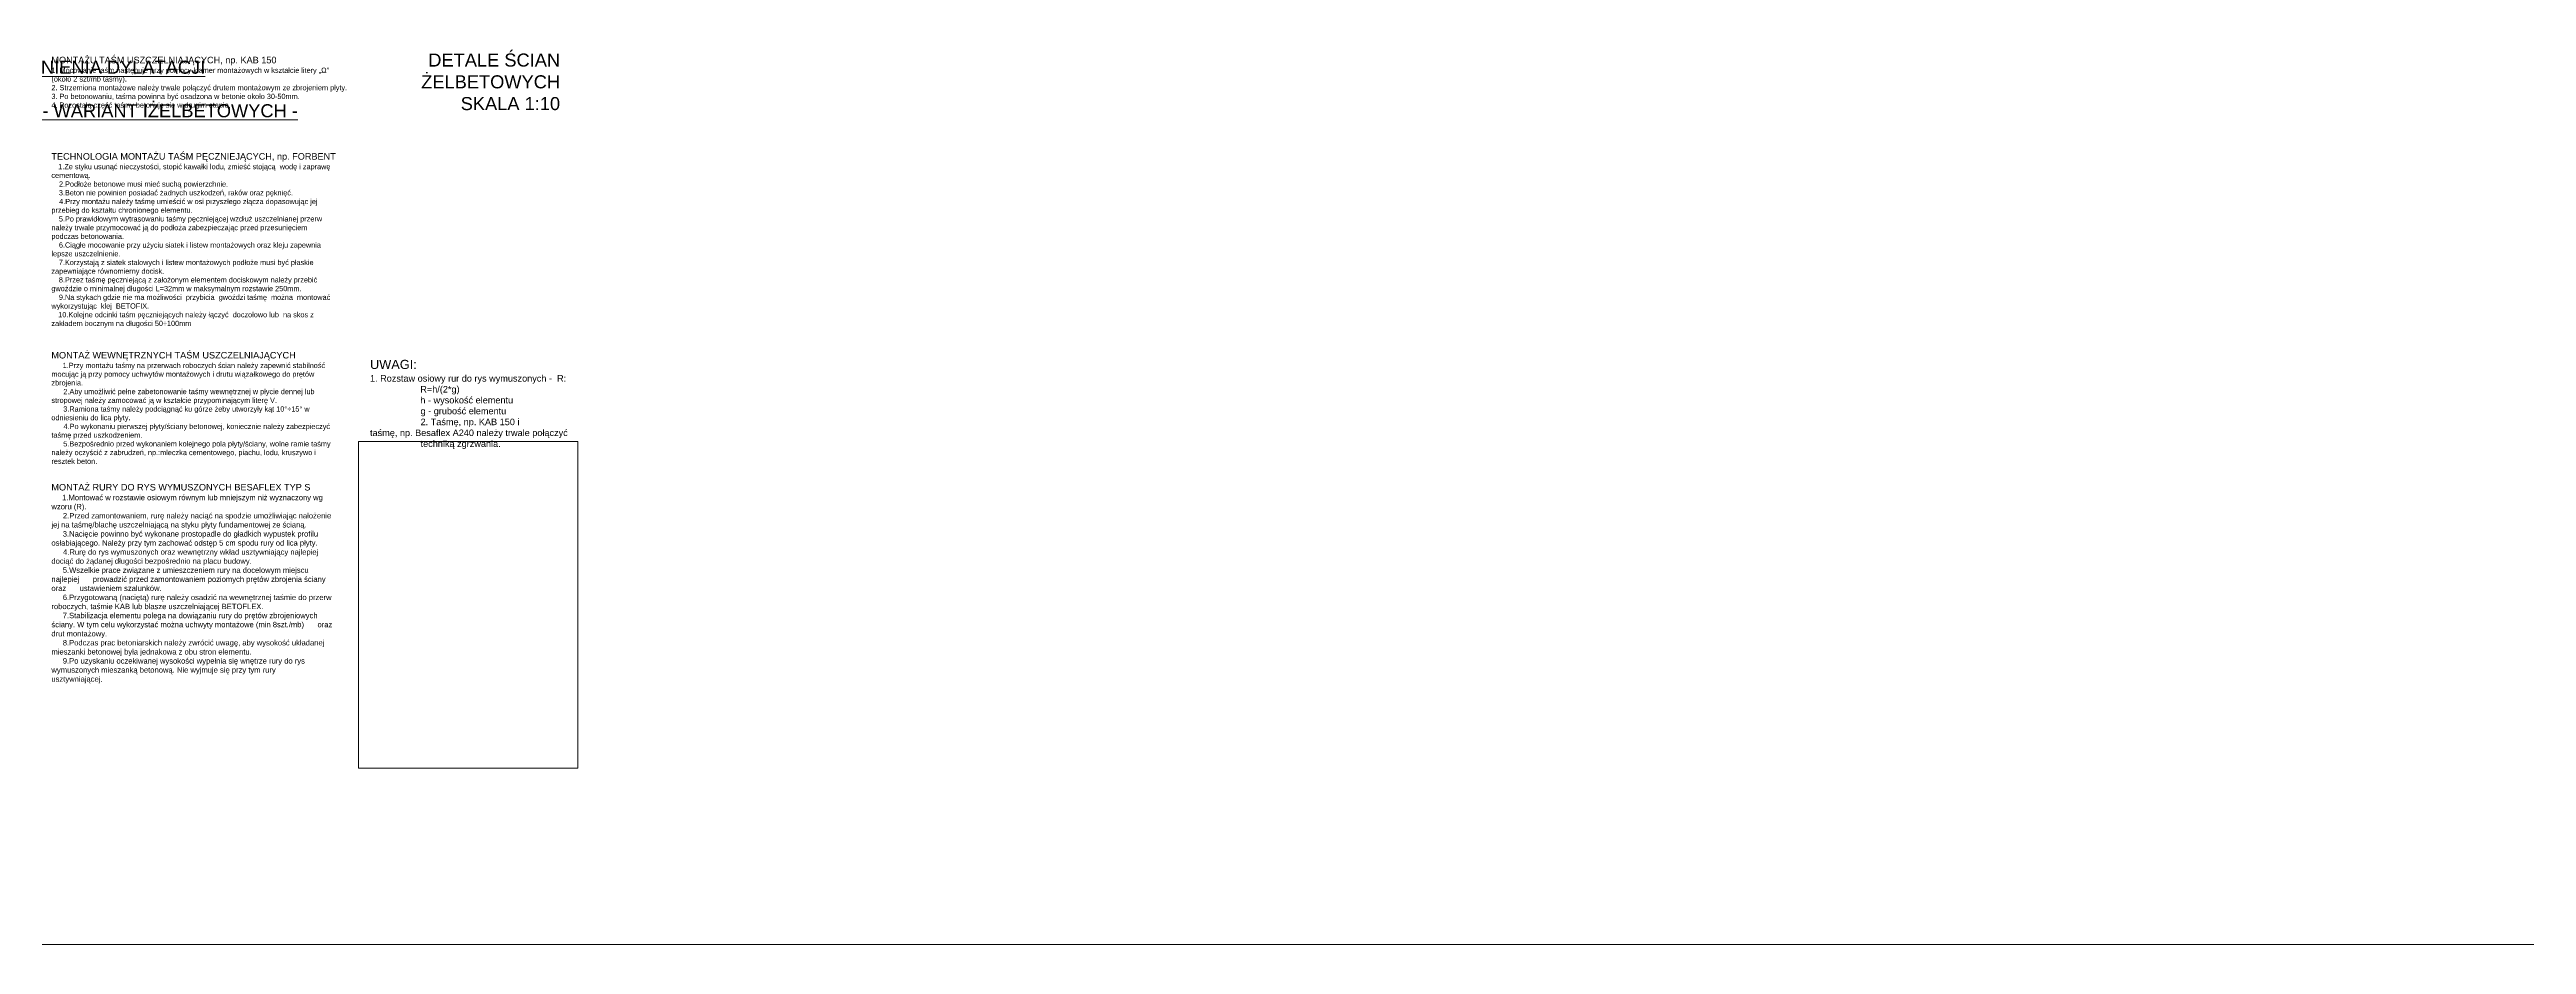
# Model space of a CAD drawing. Header units: millimetres. Extents: x 647 to 146539, y -131215 to 59.
# Drawn here: x 115060 to 124541, y -9427 to -6001 of the extents above; entities that cross this region are included whole.
import ezdxf

# ---------------------------------------------------------------- set-up
doc = ezdxf.new("R2010")
doc.units = ezdxf.units.MM
for name, color, linetype, lineweight in [('G-Cienka', 4, 'Continuous', 9), ('G-Elementy konstrukcyjne', 1, 'Continuous', 40), ('G-Obrys', 3, 'Continuous', 20), ('G-Opisy', 2, 'Continuous', 18)]:
    doc.layers.add(name, color=color, linetype=linetype, lineweight=lineweight)
doc.styles.add('Arial-GG', font='arial.ttf')

msp = doc.modelspace()

# ---------------------------------------------------------------- linework, layer by layer
at = {"layer": 'G-Cienka', "ltscale": 2}
msp.add_line((103895.11, -9426.58), (125538.61, -9426.58), dxfattribs=at)
at = {"layer": 'G-Obrys', "ltscale": 2}
msp.add_lwpolyline([(116242.37, -7501.53), (117082.37, -7501.53), (117082.37, -8751.49), (116242.37, -8751.49)], close=True, dxfattribs=at)

# ---------------------------------------------------------------- texts
at = {"layer": 'G-Elementy konstrukcyjne', "insert": (117013.86, -6016.17), "char_height": 50, "width": 960.7518, "attachment_point": 3, "style": 'Arial-GG'}
msp.add_mtext('{\\C2;DETALE ŚCIAN ŻELBETOWYCH\\PSKALA 1:10}', dxfattribs=at)
at = {"layer": 'G-Opisy', "attachment_point": 1, "style": 'Arial-GG'}
for s, insert, char_height, width in [('{\\fArial|b0|i0|c0|p34;\\W9.23469;        }{\\LDETAL USZCZELNIENIA DYLATACJI PIONOWYCHUSZCZELNIENIA DYLATACJI PIONOWYCHUSZCZELNIENIA DYLATACJI PIONOWYCHUSZCZELNIENIA DYLATACJI PIONOWYCH}\\P{\\fArial|b0|i0|c0|p34;\\W9.55229;         }{\\LŚCIAN ŻELBETOWYCH - WARIANT IŻELBETOWYCH - WARIANT IŻELBETOWYCH - WARIANT IŻELBETOWYCH - WARIANT I}\\P{\\fArial|b0|i0|c0|p34;\\W9.78843;           }{\\LSKALA 1:51:51:51:5}', (111625.79, -6043.56), 50, 4527.4411), ('{\\C2;MONTAŻU TAŚM USZCZELNIAJĄCYCH, np. KAB 150}\\P{\\H0.80000x;\\C2;1. Mocowanie taśm następuje przy pomocy klamer montażowych w kształcie litery „Ω” }{\\H0.80000x;\\C2;(około 2 szt/mb taśmy). }\\P{\\H0.80000x;\\C2;2. Strzemiona montażowe należy trwale połączyć drutem montażowym ze zbrojeniem }{\\H0.80000x;\\C2;płyty. }\\P{\\H0.80000x;\\C2;3. Po betonowaniu, taśma powinna być osadzona w betonie około 30-50mm. }\\P{\\H0.80000x;\\C2;4. Pozostałą część taśmy betonuje się w drugim etapie. }', (115066.71, -6028.61), 25, 1095.2318), ('TECHNOLOGIA MONTAŻU TAŚM PĘCZNIEJĄCYCH, np. FORBENT\\P{\\fArial|b0|i0|c0|p34;\\W2.69982; }{\\H0.80000x;1.Ze styku usunąć nieczystości, stopić kawałki lodu, zmieść stojącą  wodę i zaprawę }{\\fArial|b0|i0|c0|p34;\\W2.69982; }{\\H0.80000x;cementową.}\\P{\\fArial|b0|i0|c0|p34;\\W2.98629; }{\\H0.80000x;2.Podłoże betonowe musi mieć suchą powierzchnie. }\\P{\\fArial|b0|i0|c0|p34;\\W2.94060; }{\\H0.80000x;3.Beton nie powinien posiadać żadnych uszkodzeń, raków oraz pęknięć.}\\P{\\fArial|b0|i0|c0|p34;\\W3.04605; }{\\H0.80000x;4.Przy montażu należy taśmę umieścić w osi przyszłego złącza dopasowując jej }{\\fArial|b0|i0|c0|p34;\\W3.04605; }{\\H0.80000x;przebieg do kształtu chronionego elementu.  }\\P{\\fArial|b0|i0|c0|p34;\\W2.94236; }{\\H0.80000x;5.Po prawidłowym wytrasowaniu taśmy pęczniejącej wzdłuż uszczelnianej przerw }{\\fArial|b0|i0|c0|p34;\\W2.94236; }{\\H0.80000x;należy trwale przymocować ją do podłoża zabezpieczając przed przesunięciem }{\\fArial|b0|i0|c0|p34;\\W2.94236; }{\\H0.80000x;podczas betonowania. }\\P{\\fArial|b0|i0|c0|p34;\\W2.95641; }{\\H0.80000x;6.Ciągłe mocowanie przy użyciu siatek i listew montażowych oraz kleju zapewnia }{\\fArial|b0|i0|c0|p34;\\W2.95641; }{\\H0.80000x;lepsze uszczelnienie. }\\P{\\fArial|b0|i0|c0|p34;\\W2.92127; }{\\H0.80000x;7.Korzystają z siatek stalowych i listew montażowych podłoże musi być płaskie }{\\fArial|b0|i0|c0|p34;\\W2.92127; }{\\H0.80000x;zapewniające równomierny docisk. }\\P{\\fArial|b0|i0|c0|p34;\\W2.94587; }{\\H0.80000x;8.Przez taśmę pęczniejącą z założonym elementem dociskowym należy przebić }{\\fArial|b0|i0|c0|p34;\\W2.94587; }{\\H0.80000x;gwoździe o minimalnej długości L=32mm w maksymalnym rozstawie 250mm.}\\P{\\fArial|b0|i0|c0|p34;\\W2.94236; }{\\H0.80000x;9.Na stykach gdzie nie ma możliwości  przybicia  gwoździ taśmę  można  montować  }{\\fArial|b0|i0|c0|p34;\\W2.94236; }{\\H0.80000x;wykorzystując  klej  BETOFIX. }\\P{\\fArial|b0|i0|c0|p34;\\W2.69982; }{\\H0.80000x;10.Kolejne odcinki taśm pęczniejących należy łączyć  doczołowo lub  na skos z }{\\fArial|b0|i0|c0|p34;\\W2.69982; }{\\H0.80000x;zakładem bocznym na długości 50÷100mm}', (115066.71, -6397.47), 25, 1095.2318), ('MONTAŻ WEWNĘTRZNYCH TAŚM USZCZELNIAJĄCYCH\\P{\\fArial|b0|i0|c0|p34;\\W4.43893; }{\\H0.80000x;1.Przy montażu taśmy na przerwach roboczych ścian należy zapewnić stabilność }{\\fArial|b0|i0|c0|p34;\\W4.43893; }{\\H0.80000x;mocując ją przy pomocy uchwytów montażowych i drutu wiązałkowego do prętów }{\\fArial|b0|i0|c0|p34;\\W4.43893; }{\\H0.80000x;zbrojenia.}\\P{\\fArial|b0|i0|c0|p34;\\W4.72540; }{\\H0.80000x;2.Aby umożliwić pełne zabetonowanie taśmy wewnętrznej w płycie dennej lub }{\\fArial|b0|i0|c0|p34;\\W4.72540; }{\\H0.80000x;stropowej należy zamocować ją w kształcie przypominającym literę V.}\\P{\\fArial|b0|i0|c0|p34;\\W4.67970; }{\\H0.80000x;3.Ramiona taśmy należy podciągnąć ku górze żeby utworzyły kąt 10°÷15° w }{\\fArial|b0|i0|c0|p34;\\W4.67970; }{\\H0.80000x;odniesieniu do lica płyty.}\\P{\\fArial|b0|i0|c0|p34;\\W4.78515; }{\\H0.80000x;4.Po wykonaniu pierwszej płyty/ściany betonowej, koniecznie należy zabezpieczyć }{\\fArial|b0|i0|c0|p34;\\W4.78515; }{\\H0.80000x;taśmę przed uszkodzeniem.}\\P{\\fArial|b0|i0|c0|p34;\\W4.68146; }{\\H0.80000x;5.Bezpośrednio przed wykonaniem kolejnego pola płyty/ściany, wolne ramie taśmy }{\\fArial|b0|i0|c0|p34;\\W4.68146; }{\\H0.80000x;należy oczyścić z zabrudzeń, np.:mleczka cementowego, piachu, lodu, kruszywo i }{\\fArial|b0|i0|c0|p34;\\W4.68146; }{\\H0.80000x;resztek beton.}', (115066.71, -7158.48), 25, 1095.2318), ('{\\H2.18750x;UWAGI:}\\P{\\H1.56250x;1. Rozstaw osiowy rur do rys wymuszonych -  R:}\\P{\\fArial|b0|i0|c0|p34;\\W7.75003;    }{\\H1.56250x;R=h/(2*g)}\\P{\\fArial|b0|i0|c0|p34;\\W7.76146;    }{\\H1.56250x;h - wysokość elementu}\\P{\\fArial|b0|i0|c0|p34;\\W7.79177;    }{\\H1.56250x;g - grubość elementu}\\P{\\fArial|b0|i0|c0|p34;\\W7.79441;    }{\\H1.56250x;2. Taśmę, np. KAB 150 i }{\\fArial|b0|i0|c0|p34;\\W7.79441;    }{\\H1.56250x;taśmę, np. Besaflex A240 należy trwale połączyć }{\\fArial|b0|i0|c0|p34;\\W7.79441;    }{\\H1.56250x;techniką zgrzwania.}', (116286.22, -7188.82), 16, 759.0239), ('MONTAŻ RURY DO RYS WYMUSZONYCH BESAFLEX TYP S\\P{\\fArial|b0|i0|c0|p34;\\W4.24571; }{\\H0.83333x;1.Montować w rozstawie osiowym równym lub mniejszym niż wyznaczony wg }{\\fArial|b0|i0|c0|p34;\\W4.24571; }{\\H0.83333x;wzoru (R).}\\P{\\fArial|b0|i0|c0|p34;\\W4.53218; }{\\H0.83333x;2.Przed zamontowaniem, rurę należy naciąć na spodzie umożliwiając nałożenie }{\\fArial|b0|i0|c0|p34;\\W4.53218; }{\\H0.83333x;jej na taśmę/blachę uszczelniającą na styku płyty fundamentowej ze ścianą.}\\P{\\fArial|b0|i0|c0|p34;\\W4.48649; }{\\H0.83333x;3.Nacięcie powinno być wykonane prostopadle do gładkich wypustek profilu }{\\fArial|b0|i0|c0|p34;\\W4.48649; }{\\H0.83333x;osłabiającego. Należy przy tym zachować odstęp 5 cm spodu rury od lica płyty.}\\P{\\fArial|b0|i0|c0|p34;\\W4.59193; }{\\H0.83333x;4.Rurę do rys wymuszonych oraz wewnętrzny wkład usztywniający najlepiej }{\\fArial|b0|i0|c0|p34;\\W4.59193; }{\\H0.83333x;dociąć do żądanej długości bezpośrednio na placu budowy.}\\P{\\fArial|b0|i0|c0|p34;\\W4.48824; }{\\H0.83333x;5.Wszelkie prace związane z umieszczeniem rury na docelowym miejscu najlepiej }{\\fArial|b0|i0|c0|p34;\\W4.48824; }{\\H0.83333x;prowadzić przed zamontowaniem poziomych prętów zbrojenia ściany oraz }{\\fArial|b0|i0|c0|p34;\\W4.48824; }{\\H0.83333x;ustawieniem szalunków.}\\P{\\fArial|b0|i0|c0|p34;\\W4.50230; }{\\H0.83333x;6.Przygotowaną (naciętą) rurę należy osadzić na wewnętrznej taśmie do przerw }{\\fArial|b0|i0|c0|p34;\\W4.50230; }{\\H0.83333x;roboczych, taśmie KAB lub blasze uszczelniającej BETOFLEX.}\\P{\\fArial|b0|i0|c0|p34;\\W4.46715; }{\\H0.83333x;7.Stabilizacja elementu polega na dowiązaniu rury do prętów zbrojeniowych }{\\fArial|b0|i0|c0|p34;\\W4.46715; }{\\H0.83333x;ściany. W tym celu wykorzystać można uchwyty montażowe (min 8szt./mb) }{\\fArial|b0|i0|c0|p34;\\W4.46715; }{\\H0.83333x;oraz drut montażowy. }\\P{\\fArial|b0|i0|c0|p34;\\W4.49176; }{\\H0.83333x;8.Podczas prac betoniarskich należy zwrócić uwagę, aby wysokość układanej }{\\fArial|b0|i0|c0|p34;\\W4.49176; }{\\H0.83333x;mieszanki betonowej była jednakowa z obu stron elementu.}\\P{\\fArial|b0|i0|c0|p34;\\W4.48824; }{\\H0.83333x;9.Po uzyskaniu oczekiwanej wysokości wypełnia się wnętrze rury do rys }{\\fArial|b0|i0|c0|p34;\\W4.48824; }{\\H0.83333x;wymuszonych mieszanką betonową. Nie wyjmuje się przy tym rury }{\\fArial|b0|i0|c0|p34;\\W4.48824; }{\\H0.83333x;usztywniającej.}', (115066.71, -7663.8), 25, 1095.2318)]:
    msp.add_mtext(s, dxfattribs=dict(at, insert=insert, char_height=char_height, width=width))

doc.saveas('drawing.dxf')
